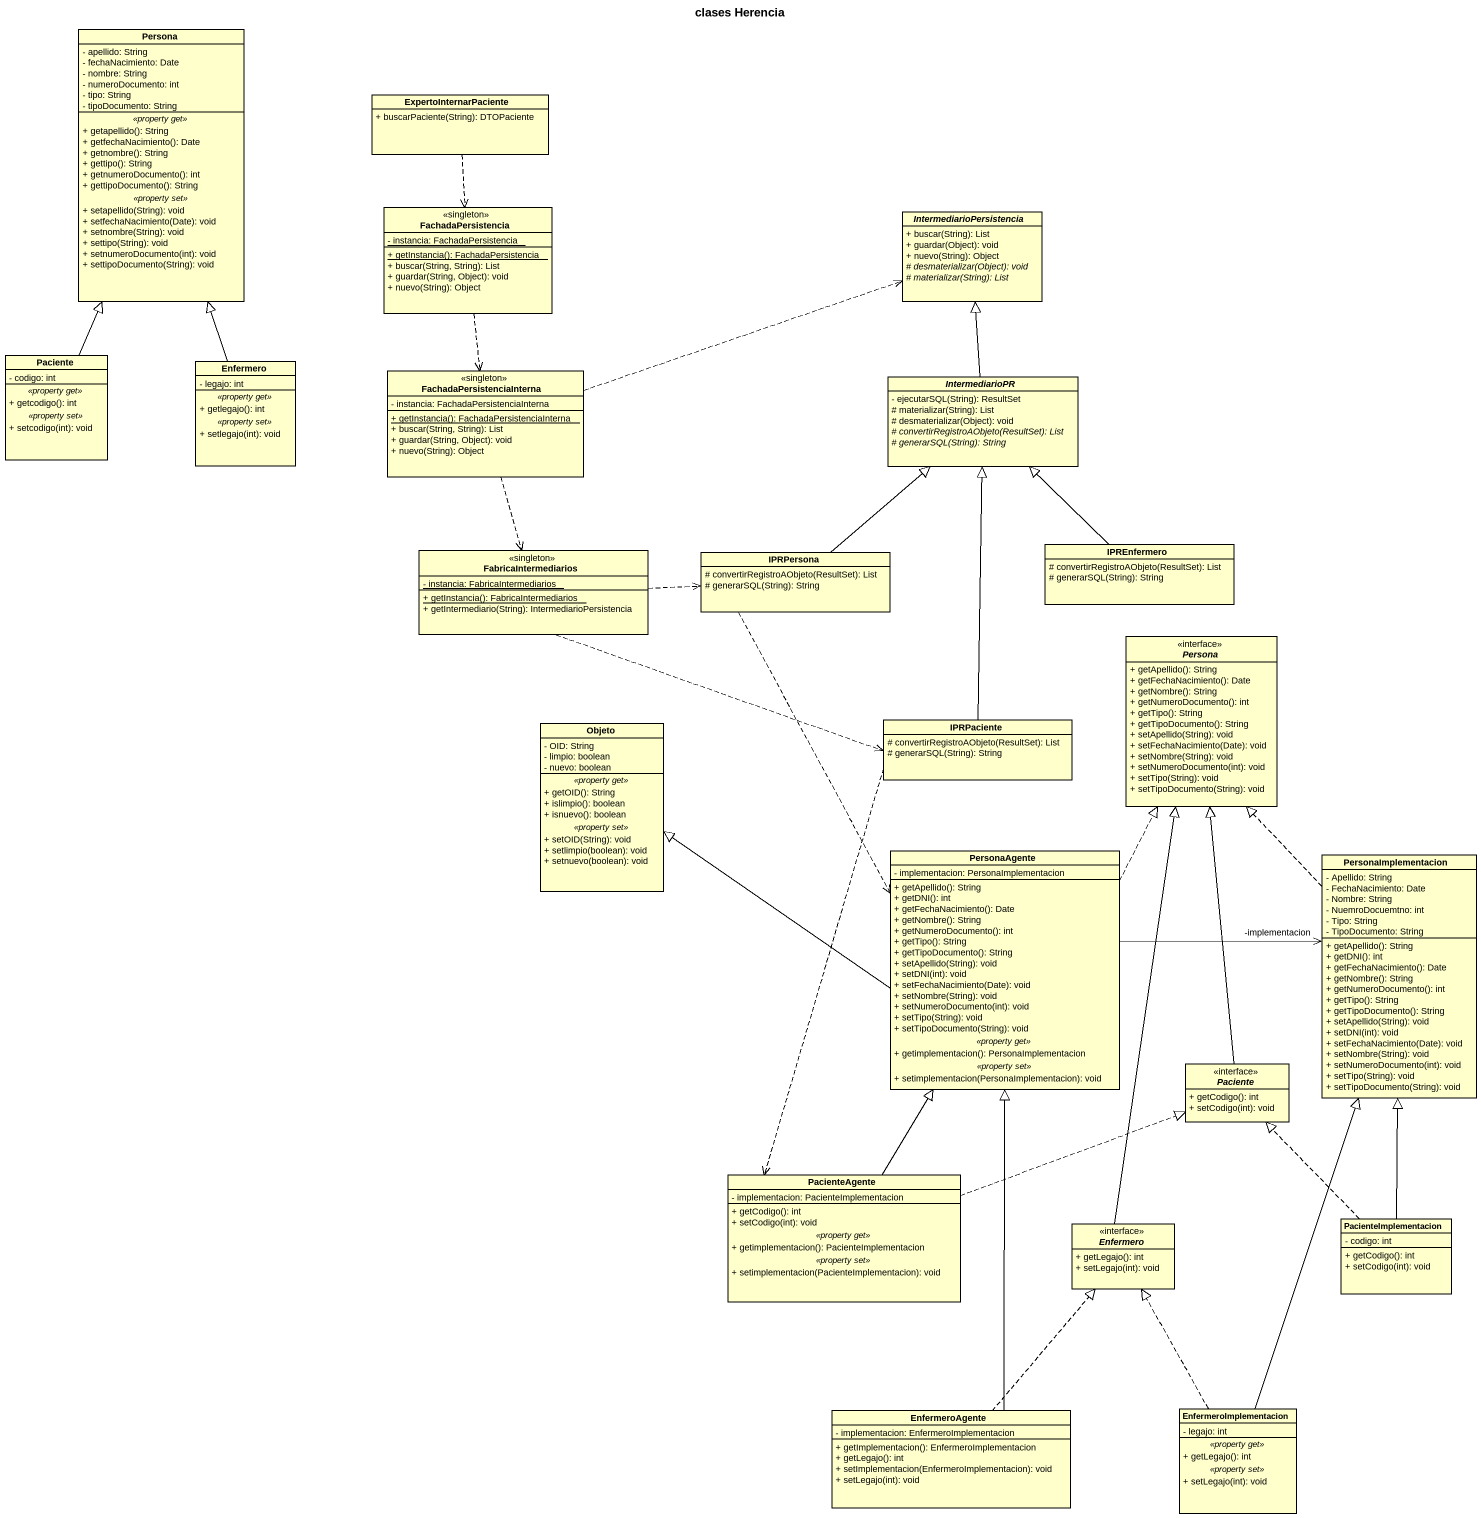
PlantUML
@startuml
title clases Herencia
hide circle
hide empty members
skinparam classAttributeIconSize 0
class Persona {
  - apellido: String
  - fechaNacimiento: Date
  - nombre: String
  - numeroDocumento: int
  - tipo: String
  - tipoDocumento: String
  .. <<property get>> ..
  + getapellido(): String
  + getfechaNacimiento(): Date
  + getnombre(): String
  + gettipo(): String
  + getnumeroDocumento(): int
  + gettipoDocumento(): String
  .. <<property set>> ..
  + setapellido(String): void
  + setfechaNacimiento(Date): void
  + setnombre(String): void
  + settipo(String): void
  + setnumeroDocumento(int): void
  + settipoDocumento(String): void
}
class ExpertoInternarPaciente {
  + buscarPaciente(String): DTOPaciente
}
class FachadaPersistencia <<singleton>> {
  {static} - instancia: FachadaPersistencia
  {static} + getInstancia(): FachadaPersistencia
  + buscar(String, String): List
  + guardar(String, Object): void
  + nuevo(String): Object
}
abstract class IntermediarioPersistencia {
  + buscar(String): List
  + guardar(Object): void
  + nuevo(String): Object
  {abstract} # desmaterializar(Object): void
  {abstract} # materializar(String): List
}
class Paciente {
  - codigo: int
  .. <<property get>> ..
  + getcodigo(): int
  .. <<property set>> ..
  + setcodigo(int): void
}
class Enfermero {
  - legajo: int
  .. <<property get>> ..
  + getlegajo(): int
  .. <<property set>> ..
  + setlegajo(int): void
}
class FachadaPersistenciaInterna <<singleton>> {
  - instancia: FachadaPersistenciaInterna
  {static} + getInstancia(): FachadaPersistenciaInterna
  + buscar(String, String): List
  + guardar(String, Object): void
  + nuevo(String): Object
}
abstract class IntermediarioPR {
  - ejecutarSQL(String): ResultSet
  # materializar(String): List
  # desmaterializar(Object): void
  {abstract} # convertirRegistroAObjeto(ResultSet): List
  {abstract} # generarSQL(String): String
}
class FabricaIntermediarios <<singleton>> {
  {static} - instancia: FabricaIntermediarios
  {static} + getInstancia(): FabricaIntermediarios
  + getIntermediario(String): IntermediarioPersistencia
}
class IPRPersona {
  # convertirRegistroAObjeto(ResultSet): List
  # generarSQL(String): String
}
class IPREnfermero {
  # convertirRegistroAObjeto(ResultSet): List
  # generarSQL(String): String
}
interface "Persona" as Persona_2 <<interface>> {
  + getApellido(): String
  + getFechaNacimiento(): Date
  + getNombre(): String
  + getNumeroDocumento(): int
  + getTipo(): String
  + getTipoDocumento(): String
  + setApellido(String): void
  + setFechaNacimiento(Date): void
  + setNombre(String): void
  + setNumeroDocumento(int): void
  + setTipo(String): void
  + setTipoDocumento(String): void
}
class Objeto {
  - OID: String
  - limpio: boolean
  - nuevo: boolean
  .. <<property get>> ..
  + getOID(): String
  + islimpio(): boolean
  + isnuevo(): boolean
  .. <<property set>> ..
  + setOID(String): void
  + setlimpio(boolean): void
  + setnuevo(boolean): void
}
class IPRPaciente {
  # convertirRegistroAObjeto(ResultSet): List
  # generarSQL(String): String
}
class PersonaAgente {
  - implementacion: PersonaImplementacion
  --
  + getApellido(): String
  + getDNI(): int
  + getFechaNacimiento(): Date
  + getNombre(): String
  + getNumeroDocumento(): int
  + getTipo(): String
  + getTipoDocumento(): String
  + setApellido(String): void
  + setDNI(int): void
  + setFechaNacimiento(Date): void
  + setNombre(String): void
  + setNumeroDocumento(int): void
  + setTipo(String): void
  + setTipoDocumento(String): void
  .. <<property get>> ..
  + getimplementacion(): PersonaImplementacion
  .. <<property set>> ..
  + setimplementacion(PersonaImplementacion): void
}
class PersonaImplementacion {
  - Apellido: String
  - FechaNacimiento: Date
  - Nombre: String
  - NuemroDocuemtno: int
  - Tipo: String
  - TipoDocumento: String
  + getApellido(): String
  + getDNI(): int
  + getFechaNacimiento(): Date
  + getNombre(): String
  + getNumeroDocumento(): int
  + getTipo(): String
  + getTipoDocumento(): String
  + setApellido(String): void
  + setDNI(int): void
  + setFechaNacimiento(Date): void
  + setNombre(String): void
  + setNumeroDocumento(int): void
  + setTipo(String): void
  + setTipoDocumento(String): void
}
interface "Paciente" as Paciente_2 <<interface>> {
  + getCodigo(): int
  + setCodigo(int): void
}
class PacienteAgente {
  - implementacion: PacienteImplementacion
  --
  + getCodigo(): int
  + setCodigo(int): void
  .. <<property get>> ..
  + getimplementacion(): PacienteImplementacion
  .. <<property set>> ..
  + setimplementacion(PacienteImplementacion): void
}
interface "Enfermero" as Enfermero_2 <<interface>> {
  + getLegajo(): int
  + setLegajo(int): void
}
class PacienteImplementacion {
  - codigo: int
  + getCodigo(): int
  + setCodigo(int): void
}
class EnfermeroAgente {
  - implementacion: EnfermeroImplementacion
  + getImplementacion(): EnfermeroImplementacion
  + getLegajo(): int
  + setImplementacion(EnfermeroImplementacion): void
  + setLegajo(int): void
}
class EnfermeroImplementacion {
  - legajo: int
  .. <<property get>> ..
  + getLegajo(): int
  .. <<property set>> ..
  + setLegajo(int): void
}
ExpertoInternarPaciente ..> FachadaPersistencia
FachadaPersistencia ..> FachadaPersistenciaInterna
Paciente -up-|> Persona
Enfermero -up-|> Persona
FachadaPersistenciaInterna .right.> IntermediarioPersistencia
FachadaPersistenciaInterna ..> FabricaIntermediarios
IntermediarioPR -up-|> IntermediarioPersistencia
FabricaIntermediarios .right.> IPRPersona
FabricaIntermediarios .right.> IPRPaciente
IPRPersona -up-|> IntermediarioPR
IPRPersona ..> PersonaAgente
IPREnfermero -up-|> IntermediarioPR
IPRPaciente -up-|> IntermediarioPR
IPRPaciente ..> PacienteAgente
PersonaAgente .up.|> Persona_2
PersonaAgente -left-|> Objeto
PersonaAgente -right-> "-implementacion" PersonaImplementacion
PersonaImplementacion .up.|> Persona_2
Paciente_2 -up-|> Persona_2
PacienteAgente -up-|> PersonaAgente
PacienteAgente .right.|> Paciente_2
Enfermero_2 -up-|> Persona_2
PacienteImplementacion -up-|> PersonaImplementacion
PacienteImplementacion .up.|> Paciente_2
EnfermeroAgente -up-|> PersonaAgente
EnfermeroAgente .up.|> Enfermero_2
EnfermeroImplementacion -up-|> PersonaImplementacion
EnfermeroImplementacion .up.|> Enfermero_2
@enduml
